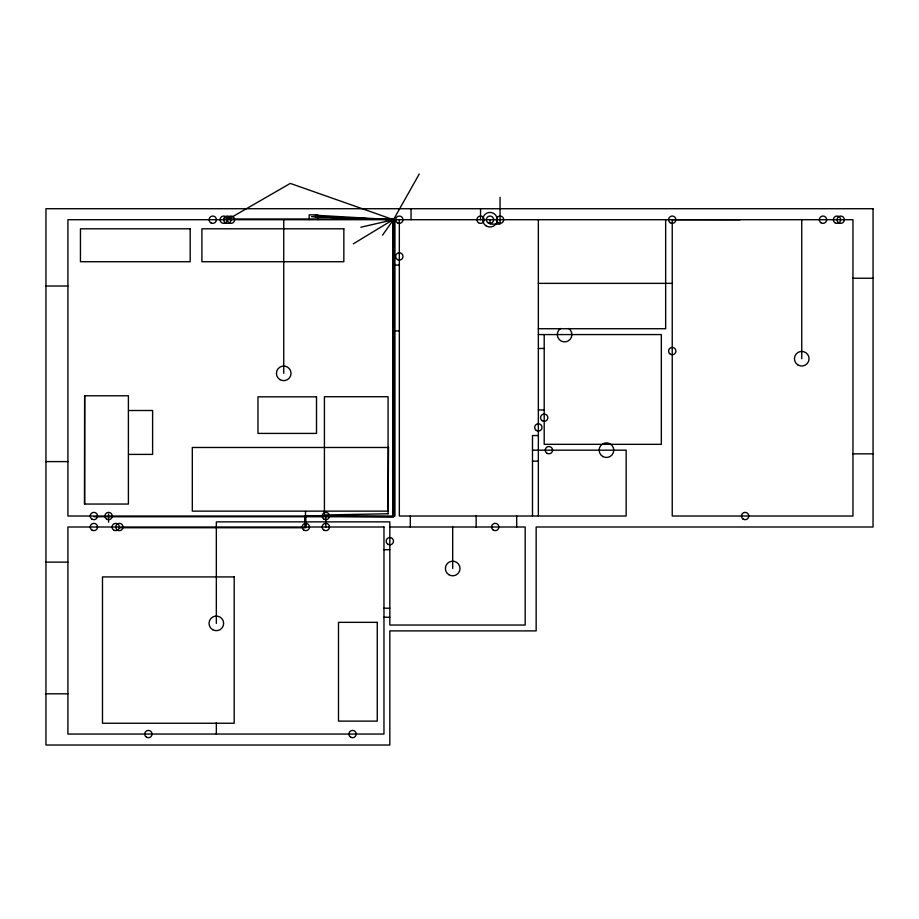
<?xml version="1.0" encoding="UTF-8"?>
<svg xmlns="http://www.w3.org/2000/svg" width="919" height="919" viewBox="0 0 919 919"><rect width="100%" height="100%" fill="white"/><g stroke="black" fill="none" stroke-linecap="round" stroke-linejoin="round"><path stroke-width="1.38" d="M84.651 395.767L84.491 504.049L128.396 504.049L128.396 395.767L84.651 395.767L84.651 504.049M382.511 235.195L393.481 219.71L419.271 173.967M353.321 243.834L394.217 218.975M227.349 219.71A3.653 3.653 0 0 0 221.858 216.539A3.653 3.653 0 0 0 221.858 222.869A3.653 3.653 0 0 0 227.349 219.71L290.301 183.409L393.481 219.71L393.481 516.754L93.887 516.754M360.834 227.234L393.481 219.71L315.55 215.241M223.754 218.998A3.653 3.653 0 0 0 227.51 223.363A3.653 3.653 0 0 0 230.853 218.688A3.653 3.653 0 0 0 225.511 216.539A3.642 3.642 0 0 0 223.765 218.975L393.481 218.975M393.481 265.074L399.34 265.074M852.958 278.239L873.05 278.239M538.35 283.362L672.237 283.362M45.95 286.016L67.903 286.016M538.35 328.726L665.655 328.726L665.655 219.71M393.481 330.92L399.34 330.92M538.35 334.573L661.324 334.573L661.324 444.325L544.197 444.325L544.197 334.573M538.35 348.473L544.197 348.473M538.35 409.931L544.197 409.931M128.545 410.506L152.611 410.506L152.611 454.4L128.545 454.4M538.35 435.537L532.492 435.537L532.492 516.018M532.492 450.172L626.149 450.172L626.149 516.018L399.34 516.018L399.34 219.71M852.958 453.837L873.05 453.837M532.492 461.154L538.35 461.154M45.95 461.602L67.903 461.602M393.481 516.018L67.903 516.018L67.903 219.71L852.958 219.71L852.958 516.018L672.237 516.018L672.237 219.71L740.048 219.767M389.828 527.001L525.174 527.001L525.174 625.035L389.828 625.035L389.828 521.877L216.333 521.877L216.333 623.369M119.367 527.736L305.832 527.736L304.959 516.018L393.481 516.754M383.97 549.677L389.828 549.677M45.95 562.118L67.903 562.118M383.97 608.206L389.828 608.206M383.97 617.235L389.828 617.235M45.95 693.811L67.903 693.811M311.461 216.677L393.481 219.71L313.597 216.39M315.55 216.769L393.481 219.71M801.747 219.767L801.747 358.72M538.35 219.71L538.35 516.018M516.673 516.018L516.673 527.001M500.062 197.332L500.062 224.121L490.011 224.121L490.011 219.71M480.545 208.728L480.545 219.71M476.157 516.018L476.157 527.001M452.688 527.001L452.688 568.505M411.046 208.728L411.046 219.71M410.311 516.018L410.311 527.001M394.952 219.71L394.952 516.018M394.217 219.71L394.217 516.018M392.746 219.71L392.746 516.018M325.831 516.018L325.831 527.001M317.848 219.71L317.848 214.839L309.163 214.839L309.163 219.71M305.832 516.018L305.832 527.001M305.51 511.492L305.51 516.018M304.959 516.018L304.959 527.001M283.741 219.71L283.741 373.355M216.333 722.633L216.333 734.051M108.568 513.951L108.568 522.164M568.666 328.497A7.318 7.318 0 0 1 570.102 339.398A7.318 7.318 0 0 1 559.108 339.398A7.318 7.318 0 0 1 560.544 328.497M388.519 447.484L388.071 511.136L192.312 511.136L192.312 447.484L388.519 447.484M388.071 513.778L324.418 514.962L324.418 396.721L388.071 396.721L388.071 513.778M873.05 208.728L45.95 208.728L45.95 745.033L389.828 745.033L389.828 630.894L536.156 630.894L536.156 527.001L873.05 527.001L873.05 208.728M190.187 228.797L80.447 228.797L80.447 261.731L190.187 261.731L190.187 228.797M343.844 228.797L201.904 228.797L201.904 261.731L343.844 261.731L343.844 228.797M316.504 396.824L257.963 396.824L257.963 433.412L316.504 433.412L316.504 396.824M383.97 527.001L67.903 527.001L67.903 734.051L383.97 734.051L383.97 527.001M234.196 576.925L102.491 576.925L102.491 723.253L234.196 723.253L234.196 576.925M377.261 622.347L338.491 622.347L338.491 721.128L377.261 721.128L377.261 622.347M146.546 737.222A3.653 3.653 0 0 0 152.037 734.051A3.653 3.653 0 0 0 146.546 730.892A3.653 3.653 0 0 0 146.546 737.222M324.005 530.171A3.653 3.653 0 0 0 329.496 527.001A3.653 3.653 0 0 0 324.005 523.83A3.653 3.653 0 0 0 324.005 530.171M743.08 519.063A3.653 3.653 0 0 0 748.767 516.26A3.653 3.653 0 0 0 743.505 512.745A3.653 3.653 0 0 0 743.08 519.063M493.4 530.171A3.653 3.653 0 0 0 498.891 527.001A3.653 3.653 0 0 0 493.4 523.83A3.653 3.653 0 0 0 493.4 530.171M350.725 737.222A3.653 3.653 0 0 0 356.216 734.051A3.653 3.653 0 0 0 350.725 730.892A3.653 3.653 0 0 0 350.725 737.222M92.061 530.171A3.653 3.653 0 0 0 97.54 527.001A3.653 3.653 0 0 0 92.061 523.83A3.653 3.653 0 0 0 92.061 530.171M210.933 222.869A3.653 3.653 0 0 0 216.424 219.71A3.653 3.653 0 0 0 210.933 216.539A3.653 3.653 0 0 0 210.933 222.869M820.966 222.743A3.653 3.653 0 0 0 826.652 219.951A3.653 3.653 0 0 0 821.379 216.424A3.653 3.653 0 0 0 820.966 222.743M670.41 354.24A3.653 3.653 0 0 0 675.902 351.069A3.653 3.653 0 0 0 670.41 347.91A3.653 3.653 0 0 0 670.41 354.24M542.176 420.718A3.653 3.653 0 0 0 547.85 417.915A3.653 3.653 0 0 0 542.589 414.4A3.653 3.653 0 0 0 542.176 420.718M106.535 519.063A3.653 3.653 0 0 0 112.221 516.26A3.653 3.653 0 0 0 106.949 512.745A3.653 3.653 0 0 0 106.535 519.063M397.502 222.869A3.653 3.653 0 0 0 402.993 219.71A3.653 3.653 0 0 0 397.502 216.539A3.653 3.653 0 0 0 397.502 222.869M228.969 222.743A3.653 3.653 0 0 0 234.655 219.951A3.653 3.653 0 0 0 229.382 216.424A3.653 3.653 0 0 0 228.969 222.743M91.854 519.063A3.653 3.653 0 0 0 97.54 516.26A3.653 3.653 0 0 0 92.268 512.745A3.653 3.653 0 0 0 91.854 519.063M113.876 530.171A3.653 3.653 0 0 0 119.367 527.001A3.653 3.653 0 0 0 113.876 523.83A3.653 3.653 0 0 0 113.876 530.171M117.333 530.045A3.653 3.653 0 0 0 123.02 527.242A3.653 3.653 0 0 0 117.747 523.715A3.653 3.653 0 0 0 117.333 530.045M303.798 530.045A3.653 3.653 0 0 0 309.473 527.242A3.653 3.653 0 0 0 304.212 523.715A3.653 3.653 0 0 0 303.798 530.045M834.992 222.743A3.653 3.653 0 0 0 840.678 219.951A3.653 3.653 0 0 0 835.405 216.424A3.653 3.653 0 0 0 834.992 222.743M838.852 222.869A3.653 3.653 0 0 0 844.343 219.71A3.653 3.653 0 0 0 838.852 216.539A3.653 3.653 0 0 0 838.852 222.869M280.077 379.685A7.318 7.318 0 0 0 291.047 373.355A7.318 7.318 0 0 0 280.077 367.014A7.318 7.318 0 0 0 280.077 379.685M397.502 259.606A3.653 3.653 0 0 0 402.993 256.435A3.653 3.653 0 0 0 397.502 253.265A3.653 3.653 0 0 0 397.502 259.606M536.317 430.46A3.653 3.653 0 0 0 542.003 427.657A3.653 3.653 0 0 0 536.73 424.141A3.653 3.653 0 0 0 536.317 430.46M387.99 544.335A3.653 3.653 0 0 0 393.481 541.176A3.653 3.653 0 0 0 387.99 538.006A3.653 3.653 0 0 0 387.99 544.335M670.204 222.743A3.653 3.653 0 0 0 675.89 219.951A3.653 3.653 0 0 0 670.617 216.424A3.653 3.653 0 0 0 670.204 222.743M797.681 364.797A7.318 7.318 0 0 0 809.042 359.203A7.318 7.318 0 0 0 798.508 352.161A7.318 7.318 0 0 0 797.681 364.797M212.68 629.71A7.318 7.318 0 0 0 223.65 623.369A7.318 7.318 0 0 0 212.68 617.04A7.318 7.318 0 0 0 212.68 629.71M602.795 456.513A7.318 7.318 0 0 0 613.766 450.172A7.318 7.318 0 0 0 602.795 443.843A7.318 7.318 0 0 0 602.795 456.513M488.184 222.869A3.653 3.653 0 0 0 493.675 219.71A3.653 3.653 0 0 0 488.184 216.539A3.653 3.653 0 0 0 488.184 222.869M486.358 226.04A7.318 7.318 0 0 0 497.328 219.71A7.318 7.318 0 0 0 486.358 213.369A7.318 7.318 0 0 0 486.358 226.04M478.512 222.743A3.653 3.653 0 0 0 484.198 219.951A3.653 3.653 0 0 0 478.925 216.424A3.653 3.653 0 0 0 478.512 222.743M448.621 574.582A7.318 7.318 0 0 0 459.994 568.976A7.318 7.318 0 0 0 449.448 561.946A7.318 7.318 0 0 0 448.621 574.582M498.236 222.869A3.653 3.653 0 0 0 503.715 219.71A3.653 3.653 0 0 0 498.236 216.539A3.653 3.653 0 0 0 498.236 222.869M324.005 519.189A3.653 3.653 0 0 0 329.496 516.018A3.653 3.653 0 0 0 324.005 512.859A3.653 3.653 0 0 0 324.005 519.189M547.092 453.343A3.653 3.653 0 0 0 552.572 450.172A3.653 3.653 0 0 0 547.092 447.002A3.653 3.653 0 0 0 547.092 453.343"/></g></svg>
